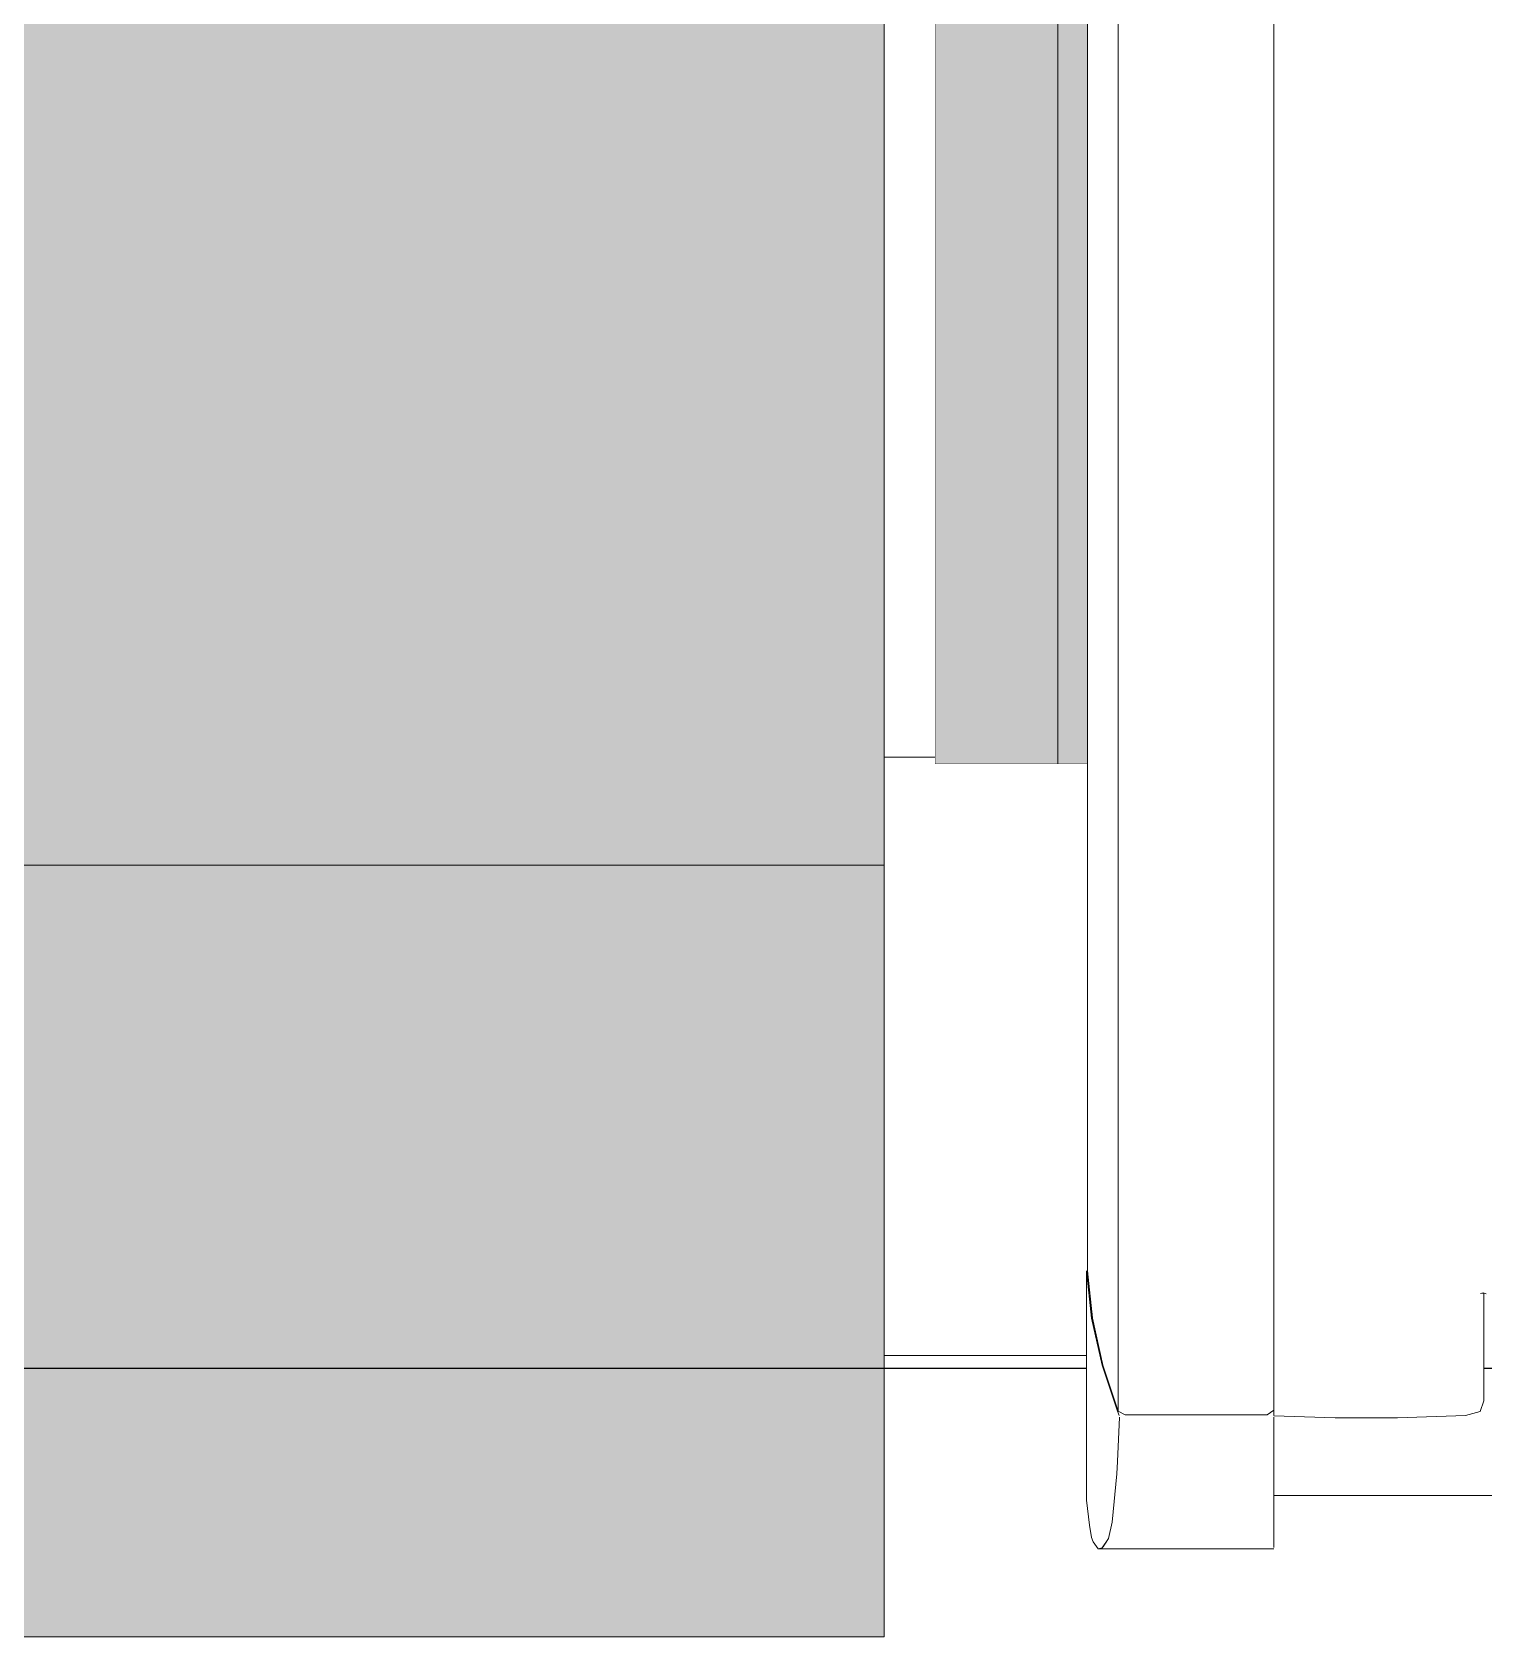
# Model space of a CAD drawing. Header units: metres. Extents: x -3 to 171, y -23 to 41.
# Drawn here: x 13.5241 to 13.9004, y -15.07 to -14.6542 of the extents above; entities that cross this region are included whole.
import ezdxf

# ---------------------------------------------------------------- set-up
doc = ezdxf.new("R2010")
doc.units = ezdxf.units.M
doc.header["$MEASUREMENT"] = 0
doc.set_wipeout_variables(frame=1)
for name, pattern in [('Achse', [0.004, 0.002, -0.001, 0, -0.001]), ('Baufluchtlinie', [0.013, 0.008, -0.005]), ('Wipeout_Contour', [1, 0, -1])]:
    doc.linetypes.add(name, pattern=pattern)
for name, color, linetype in [('5._2.DG PP STG1_1_000 Achsraster', 7, 'Continuous'), ('5._2.DG PP STG1_1_310 Dachkonstruktion massiv', 7, 'Continuous'), ('5._2.DG PP STG1_1_325 Dachfenster', 7, 'Continuous'), ('5._2.DG PP STG1_1_330 Dachaufbau', 7, 'Continuous'), ('5._2.DG PP STG1_1_Neubau_840 Baulinien', 7, 'Continuous')]:
    doc.layers.add(name, color=color, linetype=linetype)

msp = doc.modelspace()

# ---------------------------------------------------------------- hatches: boundary and pattern name
at = {"layer": '5._2.DG PP STG1_1_325 Dachfenster', "linetype": 'Continuous', "lineweight": 0, "true_color": 0x000000}
msp.add_hatch(color=18, dxfattribs=at).paths.add_polyline_path([(13.75815, -14.22551), (13.75815, -14.84386), (13.79765, -14.84386), (13.79765, -14.40484), (13.79745, -14.40295), (13.79685, -14.39979), (13.79555, -14.38588), (13.79555, -14.37759), (13.79555, -14.36991), (13.79551, -14.29683), (13.79551, -14.28644), (13.79551, -14.28437), (13.79551, -14.22551)])
at = {"layer": '5._2.DG PP STG1_1_330 Dachaufbau', "linetype": 'Continuous', "lineweight": 0, "true_color": 0x000000}
msp.add_hatch(color=18, dxfattribs=at).paths.add_polyline_path([(18.49988, -12.93), (18.49988, -13.58499), (12.55, -13.58499), (12.55, -15.07), (13.745, -15.07), (13.745, -14.22801), (15.495, -14.22801), (15.495, -15.07), (16.21, -15.07), (16.21, -14.22801), (17.96, -14.22801), (17.96, -15.07), (18.9348, -15.07), (18.94193, -12.93)])

# ---------------------------------------------------------------- linework, layer by layer
at = {"layer": '5._2.DG PP STG1_1_000 Achsraster', "color": 5, "linetype": 'Achse', "lineweight": 0, "ltscale": 1000}
msp.add_line((-1.5, -15), (21, -15), dxfattribs=at)
at = {"layer": '5._2.DG PP STG1_1_310 Dachkonstruktion massiv', "color": 7, "linetype": 'Continuous', "lineweight": 18, "ltscale": 1000, "flags": 128}
for points in [[(13.79, -14.15444), (13.79, -14.87004)], [(13.79, -14.87004), (12.55, -14.87004)]]:
    msp.add_lwpolyline(points, dxfattribs=at)
at = {"layer": '5._2.DG PP STG1_1_325 Dachfenster', "color": 7, "linetype": 'Continuous', "lineweight": 13, "ltscale": 1000, "true_color": 0xf4f4f4, "flags": 128}
for points in [[(13.75815, -14.84386), (13.75815, -14.22551)], [(13.79765, -14.84386), (13.75815, -14.84386)]]:
    msp.add_lwpolyline(points, dxfattribs=at)
at = {"layer": '5._2.DG PP STG1_1_330 Dachaufbau', "color": 7, "linetype": 'Continuous', "lineweight": 18, "ltscale": 1000, "flags": 128}
for points in [[(13.745, -14.22801), (13.745, -15.07)], [(13.745, -15.07), (12.55, -15.07)]]:
    msp.add_lwpolyline(points, dxfattribs=at)
at = {"layer": '5._2.DG PP STG1_1_Neubau_840 Baulinien', "color": 1, "linetype": 'Baufluchtlinie', "lineweight": 25, "ltscale": 1000, "true_color": 0xfb0106, "flags": 128}
msp.add_lwpolyline([(-3.0225, -14.98287), (0, -15), (18.98764, -15.00055), (22.9775, -15.00378)], dxfattribs=at)

# ---------------------------------------------------------------- next in the draw order: wipeouts: each hides what was drawn before it
at = {"color": 254, "linetype": 'Wipeout_Contour', "lineweight": 0, "ltscale": 80.21377}
msp.add_wipeout([(13.745, -14.32091), (13.745, -14.84205), (13.75815, -14.84205), (13.75815, -14.32091)], dxfattribs=at).dxf.layer = '5._2.DG PP STG1_1_325 Dachfenster'
at = {"color": 254, "linetype": 'Wipeout_Contour', "lineweight": 0, "ltscale": 100.04271}
msp.add_wipeout([(13.79765, -14.97514), (13.79895, -14.98739), (13.79895, -14.4161), (13.79875, -14.4152), (13.79765, -14.40484)], dxfattribs=at).dxf.layer = '5._2.DG PP STG1_1_325 Dachfenster'
at = {"color": 254, "linetype": 'Wipeout_Contour', "lineweight": 0, "ltscale": 81.274732}
msp.add_wipeout([(13.87805, -14.65417), (13.87805, -14.98789), (13.89565, -14.98732), (13.89565, -14.6536)], dxfattribs=at).dxf.layer = '5._2.DG PP STG1_1_325 Dachfenster'
at = {"color": 254, "linetype": 'Wipeout_Contour', "lineweight": 0, "ltscale": 82.824025}
msp.add_wipeout([(13.84595, -15.02858), (13.84595, -15.03311), (14.60035, -15.03311), (14.60035, -15.02858)], dxfattribs=at).dxf.layer = '5._2.DG PP STG1_1_325 Dachfenster'

# ---------------------------------------------------------------- next in the draw order: wipeouts: each hides what was drawn before it
at = {"color": 254, "linetype": 'Wipeout_Contour', "lineweight": 0, "ltscale": 100.040161}
msp.add_wipeout([(13.79895, -14.4161), (13.79895, -14.98739), (13.80165, -14.99956), (13.80165, -14.42797), (13.80145, -14.42737)], dxfattribs=at).dxf.layer = '5._2.DG PP STG1_1_325 Dachfenster'
at = {"color": 254, "linetype": 'Wipeout_Contour', "lineweight": 0, "ltscale": 81.293983}
msp.add_wipeout([(13.89745, -14.65254), (13.89745, -14.98626), (13.89945, -14.9811), (13.89945, -14.64738)], dxfattribs=at).dxf.layer = '5._2.DG PP STG1_1_325 Dachfenster'
at = {"color": 254, "linetype": 'Wipeout_Contour', "lineweight": 0, "ltscale": 82.809186}
msp.add_wipeout([(14.60035, -15.02462), (13.84595, -15.02462), (13.84595, -15.02689), (14.60035, -15.02689)], dxfattribs=at).dxf.layer = '5._2.DG PP STG1_1_325 Dachfenster'

# ---------------------------------------------------------------- next in the draw order: wipeouts: each hides what was drawn before it
at = {"color": 254, "linetype": 'Wipeout_Contour', "lineweight": 0, "ltscale": 100.079381}
msp.add_wipeout([(13.80165, -14.42797), (13.80165, -14.99956), (13.80565, -15.01151), (13.80565, -14.43984), (13.80545, -14.43932)], dxfattribs=at).dxf.layer = '5._2.DG PP STG1_1_325 Dachfenster'
at = {"color": 254, "linetype": 'Wipeout_Contour', "lineweight": 0, "ltscale": 81.292898}
msp.add_wipeout([(13.90025, -14.64717), (13.90025, -14.98085), (13.90105, -14.98114), (13.90105, -14.64745)], dxfattribs=at).dxf.layer = '5._2.DG PP STG1_1_325 Dachfenster'
at = {"color": 254, "linetype": 'Wipeout_Contour', "lineweight": 0, "ltscale": 81.298423}
msp.add_wipeout([(13.89565, -14.6536), (13.89565, -14.98732), (13.89745, -14.98626), (13.89745, -14.65254)], dxfattribs=at).dxf.layer = '5._2.DG PP STG1_1_325 Dachfenster'
at = {"color": 254, "linetype": 'Wipeout_Contour', "lineweight": 0, "ltscale": 141.662373}
msp.add_wipeout([(13.745, -14.84205), (13.745, -14.99705), (13.79745, -14.99705), (13.79745, -14.97514), (13.79765, -14.84386), (13.75815, -14.84386), (13.75815, -14.84205)], dxfattribs=at).dxf.layer = '5._2.DG PP STG1_1_325 Dachfenster'
at = {"color": 254, "linetype": 'Wipeout_Contour', "lineweight": 0, "ltscale": 82.814922}
msp.add_wipeout([(13.84595, -15.02689), (13.84595, -15.02858), (14.60035, -15.02858), (14.60035, -15.02689)], dxfattribs=at).dxf.layer = '5._2.DG PP STG1_1_325 Dachfenster'

# ---------------------------------------------------------------- next in the draw order: linework, layer by layer
at = {"layer": '5._2.DG PP STG1_1_325 Dachfenster', "color": 7, "linetype": 'Continuous', "lineweight": 13, "ltscale": 1000, "flags": 128}
for points in [[(13.745, -14.32091), (13.745, -14.84205)], [(13.745, -14.84205), (13.75815, -14.84205)], [(13.745, -14.84205), (13.745, -14.99705)]]:
    msp.add_lwpolyline(points, dxfattribs=at)

# ---------------------------------------------------------------- next in the draw order: wipeouts: each hides what was drawn before it
at = {"color": 254, "linetype": 'Wipeout_Contour', "lineweight": 0, "ltscale": 100.630093}
msp.add_wipeout([(13.80565, -14.43984), (13.80565, -15.01151), (13.80745, -15.01247), (13.80745, -14.44058), (13.80598, -14.44058)], dxfattribs=at).dxf.layer = '5._2.DG PP STG1_1_325 Dachfenster'
at = {"color": 254, "linetype": 'Wipeout_Contour', "lineweight": 0, "ltscale": 81.290601}
msp.add_wipeout([(13.89945, -14.64738), (13.89945, -14.9811), (13.90025, -14.98085), (13.90025, -14.64717)], dxfattribs=at).dxf.layer = '5._2.DG PP STG1_1_325 Dachfenster'
at = {"color": 254, "linetype": 'Wipeout_Contour', "lineweight": 0, "ltscale": 102.297392}
msp.add_wipeout([(13.79745, -14.97514), (13.79745, -15.03456), (13.79821, -15.04105), (13.79875, -15.04422), (13.79875, -14.98739)], dxfattribs=at).dxf.layer = '5._2.DG PP STG1_1_325 Dachfenster'

# ---------------------------------------------------------------- next in the draw order: wipeouts: each hides what was drawn before it
at = {"color": 254, "linetype": 'Wipeout_Contour', "lineweight": 0, "ltscale": 80.842062}
msp.add_wipeout([(13.80745, -14.44058), (13.80745, -15.01247), (13.84425, -15.01247), (13.84425, -14.44058)], dxfattribs=at).dxf.layer = '5._2.DG PP STG1_1_325 Dachfenster'
at = {"color": 254, "linetype": 'Wipeout_Contour', "lineweight": 0, "ltscale": 123.426221}
msp.add_wipeout([(13.79875, -15.04422), (13.79914, -15.04534), (13.80045, -15.04719), (13.80145, -15.04689), (13.80145, -14.99956), (13.79875, -14.98739)], dxfattribs=at).dxf.layer = '5._2.DG PP STG1_1_325 Dachfenster'

# ---------------------------------------------------------------- next in the draw order: wipeouts: each hides what was drawn before it
at = {"color": 254, "linetype": 'Wipeout_Contour', "lineweight": 0, "ltscale": 80.891298}
msp.add_wipeout([(13.84425, -14.44058), (13.84425, -15.01247), (13.84595, -15.01121), (13.84595, -14.44058)], dxfattribs=at).dxf.layer = '5._2.DG PP STG1_1_325 Dachfenster'
at = {"color": 254, "linetype": 'Wipeout_Contour', "lineweight": 0, "ltscale": 61.263966}
msp.add_wipeout([(13.80545, -15.01151), (13.80545, -15.02455), (13.80595, -15.01304)], dxfattribs=at).dxf.layer = '5._2.DG PP STG1_1_325 Dachfenster'

# ---------------------------------------------------------------- next in the draw order: wipeouts: each hides what was drawn before it
at = {"color": 254, "linetype": 'Wipeout_Contour', "lineweight": 0, "ltscale": 81.184821}
msp.add_wipeout([(13.84595, -14.65366), (13.84595, -14.98738), (13.86185, -14.98789), (13.86185, -14.65417)], dxfattribs=at).dxf.layer = '5._2.DG PP STG1_1_325 Dachfenster'
at = {"color": 254, "linetype": 'Wipeout_Contour', "lineweight": 0, "ltscale": 142.989651}
msp.add_wipeout([(13.80145, -14.99956), (13.80145, -15.04689), (13.80315, -15.04449), (13.80411, -15.04027), (13.80532, -15.02775), (13.80545, -15.02455), (13.80545, -15.01151)], dxfattribs=at).dxf.layer = '5._2.DG PP STG1_1_325 Dachfenster'
at = {"color": 254, "linetype": 'Wipeout_Contour', "lineweight": 0, "ltscale": 329.803578}
msp.add_wipeout([(13.84595, -15.01269), (13.84595, -15.02356), (14.60035, -15.02356), (14.60035, -15.01269), (14.58445, -15.0132), (14.56825, -15.0132), (14.55065, -15.01264), (14.54685, -15.01158), (14.54585, -15.00882), (14.54585, -15.00525), (13.90045, -15.00525), (13.90045, -15.00882), (13.89945, -15.01158), (13.89565, -15.01264), (13.87805, -15.0132), (13.86185, -15.0132)], dxfattribs=at).dxf.layer = '5._2.DG PP STG1_1_325 Dachfenster'

# ---------------------------------------------------------------- next in the draw order: wipeouts: each hides what was drawn before it
at = {"color": 254, "linetype": 'Wipeout_Contour', "lineweight": 0, "ltscale": 81.229415}
msp.add_wipeout([(13.86185, -14.65417), (13.86185, -14.98789), (13.87805, -14.98789), (13.87805, -14.65417)], dxfattribs=at).dxf.layer = '5._2.DG PP STG1_1_325 Dachfenster'
at = {"color": 254, "linetype": 'Wipeout_Contour', "lineweight": 0, "ltscale": 81.644828}
msp.add_wipeout([(13.89745, -14.98626), (13.89945, -15.01158), (13.90045, -15.00882), (13.89945, -14.98117)], dxfattribs=at).dxf.layer = '5._2.DG PP STG1_1_325 Dachfenster'
at = {"color": 254, "linetype": 'Wipeout_Contour', "lineweight": 0, "ltscale": 82.804333}
msp.add_wipeout([(13.84595, -15.02356), (13.84595, -15.02462), (14.60035, -15.02462), (14.60035, -15.02356)], dxfattribs=at).dxf.layer = '5._2.DG PP STG1_1_325 Dachfenster'
at = {"color": 254, "linetype": 'Wipeout_Contour', "lineweight": 0, "ltscale": 61.995673}
msp.add_wipeout([(13.80045, -15.04719), (13.84595, -15.04719), (13.80174, -15.04683)], dxfattribs=at).dxf.layer = '5._2.DG PP STG1_1_325 Dachfenster'

# ---------------------------------------------------------------- next in the draw order: wipeouts: each hides what was drawn before it
at = {"color": 254, "linetype": 'Wipeout_Contour', "lineweight": 0, "ltscale": 81.746166}
msp.add_wipeout([(13.87805, -14.98789), (13.86185, -14.98789), (13.86185, -15.0132), (13.87805, -15.0132)], dxfattribs=at).dxf.layer = '5._2.DG PP STG1_1_325 Dachfenster'
at = {"color": 254, "linetype": 'Wipeout_Contour', "lineweight": 0, "ltscale": 81.732615}
msp.add_wipeout([(13.80315, -15.04449), (13.80174, -15.04683), (13.84595, -15.04683), (13.84595, -15.04449)], dxfattribs=at).dxf.layer = '5._2.DG PP STG1_1_325 Dachfenster'

# ---------------------------------------------------------------- next in the draw order: linework, layer by layer
at = {"layer": '5._2.DG PP STG1_1_325 Dachfenster', "color": 7, "linetype": 'Continuous', "lineweight": 13, "ltscale": 1000, "flags": 128}
msp.add_lwpolyline([(13.80045, -15.04719), (13.84595, -15.04719)], dxfattribs=at)

# ---------------------------------------------------------------- next in the draw order: wipeouts: each hides what was drawn before it
at = {"color": 254, "linetype": 'Wipeout_Contour', "lineweight": 0, "ltscale": 81.701883}
msp.add_wipeout([(13.84595, -14.98738), (13.84595, -15.01269), (13.86185, -15.0132), (13.86185, -14.98789)], dxfattribs=at).dxf.layer = '5._2.DG PP STG1_1_325 Dachfenster'
at = {"color": 254, "linetype": 'Wipeout_Contour', "lineweight": 0, "ltscale": 81.79024}
msp.add_wipeout([(13.87805, -14.98789), (13.87805, -15.0132), (13.89565, -15.01264), (13.89565, -14.98732)], dxfattribs=at).dxf.layer = '5._2.DG PP STG1_1_325 Dachfenster'
at = {"color": 254, "linetype": 'Wipeout_Contour', "lineweight": 0, "ltscale": 81.731122}
msp.add_wipeout([(13.80411, -15.04027), (13.80315, -15.04449), (13.84595, -15.04449), (13.84595, -15.04027)], dxfattribs=at).dxf.layer = '5._2.DG PP STG1_1_325 Dachfenster'

# ---------------------------------------------------------------- next in the draw order: wipeouts: each hides what was drawn before it
at = {"color": 254, "linetype": 'Wipeout_Contour', "lineweight": 0, "ltscale": 62.052169}
msp.add_wipeout([(13.89565, -14.98732), (13.89565, -15.01264), (13.89945, -15.01158)], dxfattribs=at).dxf.layer = '5._2.DG PP STG1_1_325 Dachfenster'
at = {"color": 254, "linetype": 'Wipeout_Contour', "lineweight": 0, "ltscale": 81.703624}
msp.add_wipeout([(13.80532, -15.02775), (13.80411, -15.04027), (13.84595, -15.04027), (13.84595, -15.02775)], dxfattribs=at).dxf.layer = '5._2.DG PP STG1_1_325 Dachfenster'

# ---------------------------------------------------------------- next in the draw order: linework, layer by layer
at = {"layer": '5._2.DG PP STG1_1_325 Dachfenster', "color": 7, "linetype": 'Continuous', "lineweight": 13, "ltscale": 1000, "flags": 128}
msp.add_lwpolyline([(13.84595, -15.03339), (14.60035, -15.03339)], dxfattribs=at)

# ---------------------------------------------------------------- next in the draw order: wipeouts: each hides what was drawn before it
at = {"color": 254, "linetype": 'Wipeout_Contour', "lineweight": 0, "ltscale": 61.043034}
msp.add_wipeout([(13.89565, -14.98732), (13.89945, -15.01158), (13.89745, -14.98626)], dxfattribs=at).dxf.layer = '5._2.DG PP STG1_1_325 Dachfenster'
at = {"color": 254, "linetype": 'Wipeout_Contour', "lineweight": 0, "ltscale": 102.62347}
msp.add_wipeout([(13.80545, -15.02455), (13.80532, -15.02775), (13.84595, -15.02775), (13.84595, -15.01304), (13.80595, -15.01304)], dxfattribs=at).dxf.layer = '5._2.DG PP STG1_1_325 Dachfenster'

# ---------------------------------------------------------------- next in the draw order: wipeouts: each hides what was drawn before it
at = {"color": 254, "linetype": 'Wipeout_Contour', "lineweight": 0, "ltscale": 268.63975}
msp.add_wipeout([(13.79745, -14.97514), (13.79875, -14.98739), (13.80145, -14.99956), (13.80545, -15.01151), (13.80587, -15.01262), (13.84595, -15.01262), (13.84595, -15.01121), (13.84425, -15.01247), (13.80745, -15.01247), (13.80565, -15.01151), (13.80165, -14.99956), (13.79895, -14.98739), (13.79765, -14.97514)], dxfattribs=at).dxf.layer = '5._2.DG PP STG1_1_325 Dachfenster'
at = {"color": 254, "linetype": 'Wipeout_Contour', "lineweight": 0, "ltscale": 81.024354}
msp.add_wipeout([(13.89947, -14.98109), (13.90045, -15.00882), (13.90045, -14.98092), (13.89955, -14.98104)], dxfattribs=at).dxf.layer = '5._2.DG PP STG1_1_325 Dachfenster'

# ---------------------------------------------------------------- next in the draw order: linework, layer by layer
at = {"layer": '5._2.DG PP STG1_1_325 Dachfenster', "color": 7, "linetype": 'Continuous', "lineweight": 13, "ltscale": 1000, "flags": 128}
for points in [[(13.79765, -14.97514), (13.79765, -14.40484)], [(13.80565, -15.01151), (13.80565, -14.43984)], [(13.84595, -15.01121), (13.84595, -14.44058)], [(13.80587, -15.01262), (13.80545, -15.01151), (13.80145, -14.99956), (13.79875, -14.98739), (13.79745, -14.97514)], [(13.79745, -15.03456), (13.79745, -14.97514)], [(13.79765, -14.97514), (13.79895, -14.98739), (13.80165, -14.99956), (13.80565, -15.01151)], [(13.79745, -14.99705), (13.745, -14.99705)], [(13.84425, -15.01247), (13.84595, -15.01121)], [(13.84595, -15.01121), (13.84595, -15.01262)], [(13.90045, -15.00882), (13.89945, -15.01158)], [(13.79745, -15.03456), (13.79821, -15.04105), (13.79875, -15.04422), (13.79914, -15.04534), (13.80045, -15.04719), (13.80145, -15.04689), (13.80315, -15.04449), (13.80411, -15.04027), (13.80532, -15.02775), (13.80545, -15.02455), (13.80595, -15.01304)], [(13.80565, -15.01151), (13.80745, -15.01247)], [(13.80745, -15.01247), (13.84425, -15.01247)], [(13.89945, -15.01158), (13.89565, -15.01264), (13.87805, -15.0132), (13.86185, -15.0132), (13.84595, -15.01269)], [(13.84595, -15.01304), (13.84595, -15.02775), (13.84595, -15.04027), (13.84595, -15.04449), (13.84595, -15.04683)]]:
    msp.add_lwpolyline(points, dxfattribs=at)

# ---------------------------------------------------------------- next in the draw order: wipeouts: each hides what was drawn before it
at = {"color": 254, "linetype": 'Wipeout_Contour', "lineweight": 0, "ltscale": 330.116579}
msp.add_wipeout([(13.90105, -14.98114), (13.90045, -14.98092), (13.90045, -14.99323), (14.54585, -14.99323), (14.54585, -14.98092), (14.54525, -14.98114), (14.54395, -14.9863), (14.54185, -14.98757), (14.53525, -14.98757), (14.53335, -14.98708), (14.53335, -14.97866), (13.91295, -14.97866), (13.91295, -14.98708), (13.91105, -14.98757), (13.90445, -14.98757), (13.90235, -14.9863)], dxfattribs=at).dxf.layer = '5._2.DG PP STG1_1_325 Dachfenster'

# ---------------------------------------------------------------- next in the draw order: linework, layer by layer
at = {"layer": '5._2.DG PP STG1_1_325 Dachfenster', "color": 7, "linetype": 'Continuous', "lineweight": 13, "ltscale": 1000, "flags": 128}
for points in [[(13.89955, -14.98104), (13.90025, -14.98085)], [(13.90025, -14.98085), (13.90105, -14.98114)], [(13.90045, -14.98092), (13.90045, -15.00882)]]:
    msp.add_lwpolyline(points, dxfattribs=at)

doc.saveas('drawing.dxf')
